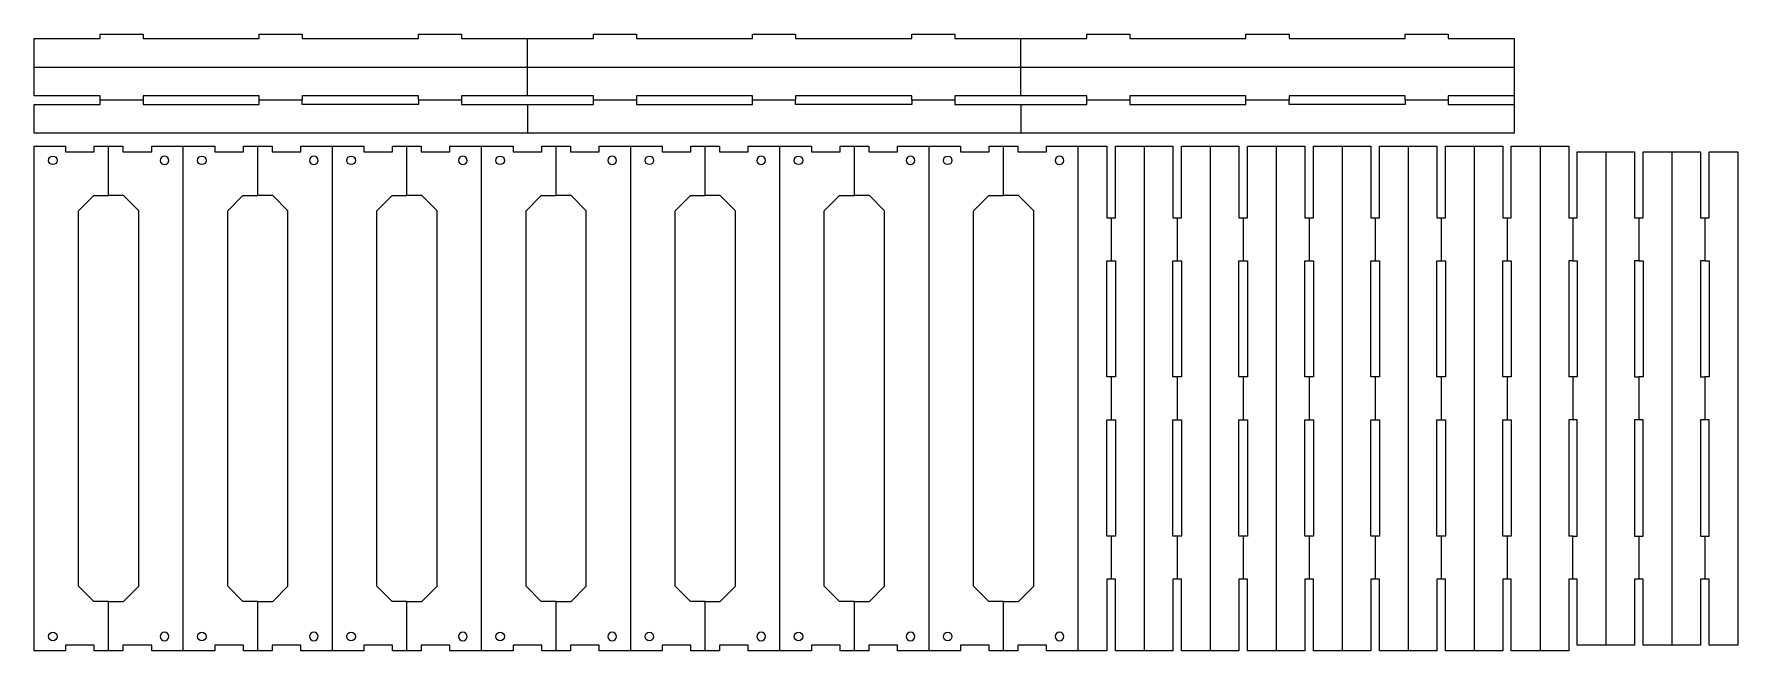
# Model space of a CAD drawing. Header units: millimetres. Extents: x -296 to 298, y -146 to 69.
import ezdxf

# ---------------------------------------------------------------- set-up
doc = ezdxf.new("R2010")
doc.units = ezdxf.units.MM
doc.header["$MEASUREMENT"] = 0
doc.layers.add('Layer 1', color=7, linetype='Continuous')

msp = doc.modelspace()

# ---------------------------------------------------------------- linework, layer by layer
at = {"layer": 'Layer 1', "lineweight": 9}
for points in [[(219.5224, 47.4999), (196.5224, 47.4999), (196.5224, 45.9999), (181.5224, 45.9999), (181.5224, 47.4999), (141.0224, 47.4999), (141.0224, 45.9999), (126.0224, 45.9999), (126.0224, 47.4999), (85.5224, 47.4999), (85.5224, 45.9999), (70.5224, 45.9999), (70.5224, 47.4999), (47.5224, 47.4999), (24.5224, 47.4999), (24.5224, 45.9999), (9.5224, 45.9999), (9.5224, 47.4999), (-30.9776, 47.4999), (-30.9776, 45.9999), (-45.9776, 45.9999), (-45.9776, 47.4999), (-86.4776, 47.4999), (-86.4776, 45.9999), (-101.4776, 45.9999), (-101.4776, 47.4999), (-124.4776, 47.4999), (-147.4776, 47.4999), (-147.4776, 45.9999), (-162.4776, 45.9999), (-162.4776, 47.4999), (-202.9776, 47.4999), (-202.9776, 45.9999), (-217.9776, 45.9999), (-217.9776, 47.4999), (-258.4776, 47.4999), (-258.4776, 45.9999), (-273.4776, 45.9999), (-273.4776, 47.4999), (-296.4776, 47.4999), (-296.4776, 57.4999), (-296.4776, 67.4999), (-273.4776, 67.4999), (-273.4776, 68.9999), (-258.4776, 68.9999), (-258.4776, 67.4999), (-217.9776, 67.4999), (-217.9776, 68.9999), (-202.9776, 68.9999), (-202.9776, 67.4999), (-162.4776, 67.4999), (-162.4776, 68.9999), (-147.4776, 68.9999), (-147.4776, 67.4999), (-124.4776, 67.4999), (-101.4776, 67.4999), (-101.4776, 68.9999), (-86.4776, 68.9999), (-86.4776, 67.4999), (-45.9776, 67.4999), (-45.9776, 68.9999), (-30.9776, 68.9999), (-30.9776, 67.4999), (9.5224, 67.4999), (9.5224, 68.9999), (24.5224, 68.9999), (24.5224, 67.4999), (47.5224, 67.4999), (70.5224, 67.4999), (70.5224, 68.9999), (85.5224, 68.9999), (85.5224, 67.4999), (126.0224, 67.4999), (126.0224, 68.9999), (141.0224, 68.9999), (141.0224, 67.4999), (181.5224, 67.4999), (181.5224, 68.9999), (196.5224, 68.9999), (196.5224, 67.4999), (219.5224, 67.4999), (219.5224, 34.4999), (47.5224, 34.4999), (-124.4776, 34.4999), (-296.4776, 34.4999), (-296.4776, 44.4999), (-273.4776, 44.4999), (-273.4776, 45.9999)], [(196.5224, 45.9999), (196.5224, 44.4999), (219.5224, 44.4999)], [(67.5224, -146.0198), (56.5224, -146.0198), (56.5224, -144.0198), (46.5224, -144.0198), (46.5224, -146.0198), (41.5224, -146.0198), (36.5224, -146.0198), (36.5224, -144.0198), (26.5224, -144.0198), (26.5224, -146.0198), (15.5224, -146.0198), (4.5224, -146.0198), (4.5224, -144.0198), (-5.4776, -144.0198), (-5.4776, -146.0198), (-10.4776, -146.0198), (-15.4776, -146.0198), (-15.4776, -144.0198), (-25.4776, -144.0198), (-25.4776, -146.0198), (-36.4776, -146.0198), (-47.4776, -146.0198), (-47.4776, -144.0198), (-57.4776, -144.0198), (-57.4776, -146.0198), (-62.4776, -146.0198), (-67.4776, -146.0198), (-67.4776, -144.0198), (-77.4776, -144.0198), (-77.4776, -146.0198), (-88.4776, -146.0198), (-99.4776, -146.0198), (-99.4776, -144.0198), (-109.4776, -144.0198), (-109.4776, -146.0198), (-114.4776, -146.0198), (-119.4776, -146.0198), (-119.4776, -144.0198), (-129.4776, -144.0198), (-129.4776, -146.0198), (-140.4776, -146.0198), (-151.4776, -146.0198), (-151.4776, -144.0198), (-161.4776, -144.0198), (-161.4776, -146.0198), (-166.4776, -146.0198), (-171.4776, -146.0198), (-171.4776, -144.0198), (-181.4776, -144.0198), (-181.4776, -146.0198), (-192.4776, -146.0198), (-203.4776, -146.0198), (-203.4776, -144.0198), (-213.4776, -144.0198), (-213.4776, -146.0198), (-218.4776, -146.0198), (-223.4776, -146.0198), (-223.4776, -144.0198), (-233.4776, -144.0198), (-233.4776, -146.0198), (-244.4776, -146.0198), (-255.4776, -146.0198), (-255.4776, -144.0198), (-265.4776, -144.0198), (-265.4776, -146.0198), (-270.4776, -146.0198), (-275.4776, -146.0198), (-275.4776, -144.0198), (-285.4776, -144.0198), (-285.4776, -146.0198), (-296.4776, -146.0198), (-296.4776, 29.9802), (-285.4776, 29.9802), (-285.4776, 27.9802), (-275.4776, 27.9802), (-275.4776, 29.9802), (-270.4776, 29.9802), (-265.4776, 29.9802), (-265.4776, 27.9802), (-255.4776, 27.9802), (-255.4776, 29.9802), (-244.4776, 29.9802), (-233.4776, 29.9802), (-233.4776, 27.9802), (-223.4776, 27.9802), (-223.4776, 29.9802), (-218.4776, 29.9802), (-213.4776, 29.9802), (-213.4776, 27.9802), (-203.4776, 27.9802), (-203.4776, 29.9802), (-192.4776, 29.9802), (-181.4776, 29.9802), (-181.4776, 27.9802), (-171.4776, 27.9802), (-171.4776, 29.9802), (-166.4776, 29.9802), (-161.4776, 29.9802), (-161.4776, 27.9802), (-151.4776, 27.9802), (-151.4776, 29.9802), (-140.4776, 29.9802), (-129.4776, 29.9802), (-129.4776, 27.9802), (-119.4776, 27.9802), (-119.4776, 29.9802), (-114.4776, 29.9802), (-109.4776, 29.9802), (-109.4776, 27.9802), (-99.4776, 27.9802), (-99.4776, 29.9802), (-88.4776, 29.9802), (-77.4776, 29.9802), (-77.4776, 27.9802), (-67.4776, 27.9802), (-67.4776, 29.9802), (-62.4776, 29.9802), (-57.4776, 29.9802), (-57.4776, 27.9802), (-47.4776, 27.9802), (-47.4776, 29.9802), (-36.4776, 29.9802), (-25.4776, 29.9802), (-25.4776, 27.9802), (-15.4776, 27.9802), (-15.4776, 29.9802), (-10.4776, 29.9802), (-5.4776, 29.9802), (-5.4776, 27.9802), (4.5224, 27.9802), (4.5224, 29.9802), (15.5224, 29.9802), (26.5224, 29.9802), (26.5224, 27.9802), (36.5224, 27.9802), (36.5224, 29.9802), (41.5224, 29.9802), (46.5224, 29.9802), (46.5224, 27.9802), (56.5224, 27.9802), (56.5224, 29.9802), (67.5224, 29.9802)], [(228.5224, 29.9802), (228.5224, -146.0198), (218.5224, -146.0198), (218.5224, -121.0198), (217.0224, -121.0198), (215.5224, -121.0198), (215.5224, -146.0198), (205.5224, -146.0198), (195.5224, -146.0198), (195.5224, -121.0198), (194.0224, -121.0198), (192.5224, -121.0198), (192.5224, -146.0198), (182.5224, -146.0198), (172.5224, -146.0198), (172.5224, -121.0198), (171.0224, -121.0198), (169.5224, -121.0198), (169.5224, -146.0198), (159.5224, -146.0198), (149.5224, -146.0198), (149.5224, -121.0198), (148.0224, -121.0198), (146.5224, -121.0198), (146.5224, -146.0198), (136.5224, -146.0198), (126.5224, -146.0198), (126.5224, -121.0198), (125.0224, -121.0198), (123.5224, -121.0198), (123.5224, -146.0198), (113.5224, -146.0198), (103.5224, -146.0198), (103.5224, -121.0198), (102.0224, -121.0198), (100.5224, -121.0198), (100.5224, -146.0198), (90.5224, -146.0198), (80.5224, -146.0198), (80.5224, -121.0198), (79.0224, -121.0198), (77.5224, -121.0198), (77.5224, -146.0198), (67.5224, -146.0198), (67.5224, 29.9802), (77.5224, 29.9802), (77.5224, 4.9802), (79.0224, 4.9802), (80.5224, 4.9802), (80.5224, 29.9802), (90.5224, 29.9802), (100.5224, 29.9802), (100.5224, 4.9802), (102.0224, 4.9802), (103.5224, 4.9802), (103.5224, 29.9802), (113.5224, 29.9802), (123.5224, 29.9802), (123.5224, 4.9802), (125.0224, 4.9802), (126.5224, 4.9802), (126.5224, 29.9802), (136.5224, 29.9802), (146.5224, 29.9802), (146.5224, 4.9802), (148.0224, 4.9802), (149.5224, 4.9802), (149.5224, 29.9802), (159.5224, 29.9802), (169.5224, 29.9802), (169.5224, 4.9802), (171.0224, 4.9802), (172.5224, 4.9802), (172.5224, 29.9802), (182.5224, 29.9802), (192.5224, 29.9802), (192.5224, 4.9802), (194.0224, 4.9802), (195.5224, 4.9802), (195.5224, 29.9802), (205.5224, 29.9802), (215.5224, 29.9802), (215.5224, 4.9802), (217.0224, 4.9802), (218.5224, 4.9802), (218.5224, 29.9802), (228.5224, 29.9802)], [(228.5224, 29.9802), (238.5224, 29.9802), (238.5224, 4.9802), (240.0224, 4.9802), (241.5224, 4.9802), (241.5224, 27.9802), (251.5224, 27.9802), (261.5224, 27.9802), (261.5224, 4.9802), (263.0224, 4.9802), (264.5224, 4.9802), (264.5224, 27.9802), (274.5224, 27.9802), (284.5224, 27.9802), (284.5224, 4.9802), (286.0224, 4.9802), (287.5224, 4.9802), (287.5224, 27.9802), (297.5224, 27.9802), (297.5224, -144.0198), (287.5224, -144.0198), (287.5224, -121.0198), (286.0224, -121.0198), (284.5224, -121.0198), (284.5224, -144.0198), (274.5224, -144.0198), (264.5224, -144.0198), (264.5224, -121.0198), (263.0224, -121.0198), (261.5224, -121.0198), (261.5224, -144.0198), (251.5224, -144.0198), (241.5224, -144.0198), (241.5224, -121.0198), (240.0224, -121.0198), (238.5224, -121.0198), (238.5224, -146.0198), (228.5224, -146.0198)], [(251.5224, 27.9802), (251.5224, -144.0198)], [(274.5224, 27.9802), (274.5224, -144.0198)]]:
    msp.add_lwpolyline(points, dxfattribs=at)
at = {"layer": 'Layer 1', "color": 240, "lineweight": 9}
for points in [[(-124.4776, 47.4999), (-124.4776, 57.4999), (-124.4776, 67.4999)], [(47.5224, 47.4999), (47.5224, 57.4999), (47.5224, 67.4999)], [(-258.4776, 45.9999), (-258.4776, 44.4999), (-217.9776, 44.4999), (-217.9776, 45.9999)], [(-162.4776, 45.9999), (-162.4776, 44.4999), (-202.9776, 44.4999), (-202.9776, 45.9999)], [(-147.4776, 45.9999), (-147.4776, 44.4999), (-124.4776, 44.4999), (-101.4776, 44.4999), (-101.4776, 45.9999)], [(-124.4776, 44.4999), (-124.4776, 34.4999)], [(-86.4776, 45.9999), (-86.4776, 44.4999), (-45.9776, 44.4999), (-45.9776, 45.9999)], [(9.5224, 45.9999), (9.5224, 44.4999), (-30.9776, 44.4999), (-30.9776, 45.9999)], [(24.5224, 45.9999), (24.5224, 44.4999), (47.5224, 44.4999), (70.5224, 44.4999), (70.5224, 45.9999)], [(47.5224, 44.4999), (47.5224, 34.4999)], [(85.5224, 45.9999), (85.5224, 44.4999), (126.0224, 44.4999), (126.0224, 45.9999)], [(181.5224, 45.9999), (181.5224, 44.4999), (141.0224, 44.4999), (141.0224, 45.9999)], [(-270.4776, -146.0198), (-270.4776, -128.7398), (-275.6847, -128.7398), (-280.9776, -123.4469), (-280.9776, 7.4073), (-275.6847, 12.7002), (-270.4776, 12.7002), (-270.4776, 29.9802)], [(-244.4776, -146.0198), (-244.4776, 29.9802)], [(-218.4776, -146.0198), (-218.4776, -128.7398), (-223.6847, -128.7398), (-228.9776, -123.4469), (-228.9776, 7.4073), (-223.6847, 12.7002), (-218.4776, 12.7002), (-218.4776, 29.9802)], [(-192.4776, -146.0198), (-192.4776, 29.9802)], [(-166.4776, -146.0198), (-166.4776, -128.7398), (-171.6847, -128.7398), (-176.9776, -123.4469), (-176.9776, 7.4073), (-171.6847, 12.7002), (-166.4776, 12.7002), (-166.4776, 29.9802)], [(-140.4776, -146.0198), (-140.4776, 29.9802)], [(-114.4776, -146.0198), (-114.4776, -128.7398), (-119.6847, -128.7398), (-124.9776, -123.4469), (-124.9776, 7.4073), (-119.6847, 12.7002), (-114.4776, 12.7002), (-114.4776, 29.9802)], [(-88.4776, -146.0198), (-88.4776, 29.9802)], [(-62.4776, -146.0198), (-62.4776, -128.7398), (-67.6847, -128.7398), (-72.9776, -123.4469), (-72.9776, 7.4073), (-67.6847, 12.7002), (-62.4776, 12.7002), (-62.4776, 29.9802)], [(-36.4776, -146.0198), (-36.4776, 29.9802)], [(-10.4776, -146.0198), (-10.4776, -128.7398), (-15.6847, -128.7398), (-20.9776, -123.4469), (-20.9776, 7.4073), (-15.6847, 12.7002), (-10.4776, 12.7002), (-10.4776, 29.9802)], [(15.5224, -146.0198), (15.5224, 29.9802)], [(41.5224, -146.0198), (41.5224, -128.7398), (36.3153, -128.7398), (31.0224, -123.4469), (31.0224, 7.4073), (36.3153, 12.7002), (41.5224, 12.7002), (41.5224, 29.9802)], [(-270.4776, -128.7398), (-265.2705, -128.7398), (-259.9776, -123.4469), (-259.9776, 7.4073), (-265.2705, 12.7002), (-270.4776, 12.7002)], [(-218.4776, -128.7398), (-213.2705, -128.7398), (-207.9776, -123.4469), (-207.9776, 7.4073), (-213.2705, 12.7002), (-218.4776, 12.7002)], [(-166.4776, -128.7398), (-161.2705, -128.7398), (-155.9776, -123.4469), (-155.9776, 7.4073), (-161.2705, 12.7002), (-166.4776, 12.7002)], [(-114.4776, -128.7398), (-109.2705, -128.7398), (-103.9776, -123.4469), (-103.9776, 7.4073), (-109.2705, 12.7002), (-114.4776, 12.7002)], [(-62.4776, -128.7398), (-57.2705, -128.7398), (-51.9776, -123.4469), (-51.9776, 7.4073), (-57.2705, 12.7002), (-62.4776, 12.7002)], [(-10.4776, -128.7398), (-5.2705, -128.7398), (0.0224, -123.4469), (0.0224, 7.4073), (-5.2705, 12.7002), (-10.4776, 12.7002)], [(41.5224, -128.7398), (46.7295, -128.7398), (52.0224, -123.4469), (52.0224, 7.4073), (46.7295, 12.7002), (41.5224, 12.7002)], [(240.0224, 4.9802), (240.0224, -10.0198)], [(263.0224, 4.9802), (263.0224, -10.0198), (261.5224, -10.0198), (261.5224, -50.5198), (263.0224, -50.5198), (263.0224, -65.5198), (261.5224, -65.5198), (261.5224, -106.0198), (263.0224, -106.0198), (263.0224, -121.0198)], [(286.0224, 4.9802), (286.0224, -10.0198), (284.5224, -10.0198), (284.5224, -50.5198), (286.0224, -50.5198), (286.0224, -65.5198), (284.5224, -65.5198), (284.5224, -106.0198), (286.0224, -106.0198), (286.0224, -121.0198)], [(80.5224, -50.5198), (79.0224, -50.5198), (77.5224, -50.5198), (77.5224, -10.0198), (79.0224, -10.0198), (80.5224, -10.0198), (80.5224, -50.5198)], [(103.5224, -50.5198), (102.0224, -50.5198), (100.5224, -50.5198), (100.5224, -10.0198), (102.0224, -10.0198), (103.5224, -10.0198), (103.5224, -50.5198)], [(126.5224, -50.5198), (125.0224, -50.5198), (123.5224, -50.5198), (123.5224, -10.0198), (125.0224, -10.0198), (126.5224, -10.0198), (126.5224, -50.5198)], [(149.5224, -50.5198), (148.0224, -50.5198), (146.5224, -50.5198), (146.5224, -10.0198), (148.0224, -10.0198), (149.5224, -10.0198), (149.5224, -50.5198)], [(172.5224, -50.5198), (171.0224, -50.5198), (169.5224, -50.5198), (169.5224, -10.0198), (171.0224, -10.0198), (172.5224, -10.0198), (172.5224, -50.5198)], [(195.5224, -50.5198), (194.0224, -50.5198), (192.5224, -50.5198), (192.5224, -10.0198), (194.0224, -10.0198), (195.5224, -10.0198), (195.5224, -50.5198)], [(218.5224, -50.5198), (217.0224, -50.5198), (215.5224, -50.5198), (215.5224, -10.0198), (217.0224, -10.0198), (218.5224, -10.0198), (218.5224, -50.5198)], [(238.5224, -10.0198), (238.5224, -50.5198)], [(240.0224, -10.0198), (238.5224, -10.0198)], [(240.0224, -10.0198), (241.5224, -10.0198), (241.5224, -50.5198), (240.0224, -50.5198)], [(263.0224, -10.0198), (264.5224, -10.0198), (264.5224, -50.5198), (263.0224, -50.5198)], [(286.0224, -10.0198), (287.5224, -10.0198), (287.5224, -50.5198), (286.0224, -50.5198)], [(240.0224, -50.5198), (238.5224, -50.5198)], [(240.0224, -50.5198), (240.0224, -65.5198)], [(80.5224, -65.5198), (80.5224, -106.0198), (79.0224, -106.0198), (77.5224, -106.0198), (77.5224, -65.5198), (79.0224, -65.5198), (80.5224, -65.5198)], [(103.5224, -65.5198), (103.5224, -106.0198), (102.0224, -106.0198), (100.5224, -106.0198), (100.5224, -65.5198), (102.0224, -65.5198), (103.5224, -65.5198)], [(126.5224, -65.5198), (126.5224, -106.0198), (125.0224, -106.0198), (123.5224, -106.0198), (123.5224, -65.5198), (125.0224, -65.5198), (126.5224, -65.5198)], [(149.5224, -65.5198), (149.5224, -106.0198), (148.0224, -106.0198), (146.5224, -106.0198), (146.5224, -65.5198), (148.0224, -65.5198), (149.5224, -65.5198)], [(172.5224, -65.5198), (172.5224, -106.0198), (171.0224, -106.0198), (169.5224, -106.0198), (169.5224, -65.5198), (171.0224, -65.5198), (172.5224, -65.5198)], [(195.5224, -65.5198), (195.5224, -106.0198), (194.0224, -106.0198), (192.5224, -106.0198), (192.5224, -65.5198), (194.0224, -65.5198), (195.5224, -65.5198)], [(218.5224, -65.5198), (218.5224, -106.0198), (217.0224, -106.0198), (215.5224, -106.0198), (215.5224, -65.5198), (217.0224, -65.5198), (218.5224, -65.5198)], [(238.5224, -65.5198), (238.5224, -106.0198)], [(240.0224, -65.5198), (238.5224, -65.5198)], [(240.0224, -106.0198), (241.5224, -106.0198), (241.5224, -65.5198), (240.0224, -65.5198)], [(263.0224, -106.0198), (264.5224, -106.0198), (264.5224, -65.5198), (263.0224, -65.5198)], [(286.0224, -106.0198), (287.5224, -106.0198), (287.5224, -65.5198), (286.0224, -65.5198)], [(240.0224, -106.0198), (238.5224, -106.0198)], [(240.0224, -121.0198), (240.0224, -106.0198)]]:
    msp.add_lwpolyline(points, dxfattribs=at)
at = {"layer": 'Layer 1', "color": 250, "lineweight": 18}
msp.add_lwpolyline([(-296.4776, 57.4999), (219.5224, 57.4999)], dxfattribs=at)
at = {"layer": 'Layer 1', "color": 240, "lineweight": 18}
for points in [[(90.5224, 29.9802), (90.5224, -146.0198)], [(113.5224, 29.9802), (113.5224, -146.0198)], [(136.5224, 29.9802), (136.5224, -146.0198)], [(159.5224, 29.9802), (159.5224, -146.0198)], [(182.5224, 29.9802), (182.5224, -146.0198)], [(205.5224, 29.9802), (205.5224, -146.0198)], [(79.0224, 4.9802), (79.0224, -10.0198)], [(102.0224, 4.9802), (102.0224, -10.0198)], [(125.0224, 4.9802), (125.0224, -10.0198)], [(148.0224, 4.9802), (148.0224, -10.0198)], [(171.0224, 4.9802), (171.0224, -10.0198)], [(194.0224, 4.9802), (194.0224, -10.0198)], [(217.0224, 4.9802), (217.0224, -10.0198)], [(79.0224, -50.5198), (79.0224, -65.5198)], [(102.0224, -50.5198), (102.0224, -65.5198)], [(125.0224, -50.5198), (125.0224, -65.5198)], [(148.0224, -50.5198), (148.0224, -65.5198)], [(171.0224, -50.5198), (171.0224, -65.5198)], [(194.0224, -50.5198), (194.0224, -65.5198)], [(217.0224, -50.5198), (217.0224, -65.5198)], [(79.0224, -106.0198), (79.0224, -121.0198)], [(102.0224, -106.0198), (102.0224, -121.0198)], [(125.0224, -106.0198), (125.0224, -121.0198)], [(148.0224, -106.0198), (148.0224, -121.0198)], [(171.0224, -106.0198), (171.0224, -121.0198)], [(194.0224, -106.0198), (194.0224, -121.0198)], [(217.0224, -106.0198), (217.0224, -121.0198)]]:
    msp.add_lwpolyline(points, dxfattribs=at)
at = {"layer": 'Layer 1', "color": 240, "lineweight": 9}
for points in [[(-289.9776, 26.4802), (-290.8061, 26.4802), (-291.4776, 25.8086), (-291.4776, 24.9802), (-291.4776, 24.1518), (-290.8061, 23.4802), (-289.9776, 23.4802), (-289.1492, 23.4802), (-288.4776, 24.1518), (-288.4776, 24.9802), (-288.4776, 25.8086), (-289.1492, 26.4802), (-289.9776, 26.4802)], [(-250.9776, 26.4802), (-250.1491, 26.4802), (-249.4776, 25.8086), (-249.4776, 24.9802), (-249.4776, 24.1518), (-250.1491, 23.4802), (-250.9776, 23.4802), (-251.806, 23.4802), (-252.4776, 24.1518), (-252.4776, 24.9802), (-252.4776, 25.8086), (-251.806, 26.4802), (-250.9776, 26.4802)], [(-237.9776, 26.4802), (-238.8061, 26.4802), (-239.4776, 25.8086), (-239.4776, 24.9802), (-239.4776, 24.1518), (-238.8061, 23.4802), (-237.9776, 23.4802), (-237.1492, 23.4802), (-236.4776, 24.1518), (-236.4776, 24.9802), (-236.4776, 25.8086), (-237.1492, 26.4802), (-237.9776, 26.4802)], [(-198.9776, 26.4802), (-198.1491, 26.4802), (-197.4776, 25.8086), (-197.4776, 24.9802), (-197.4776, 24.1518), (-198.1491, 23.4802), (-198.9776, 23.4802), (-199.806, 23.4802), (-200.4776, 24.1518), (-200.4776, 24.9802), (-200.4776, 25.8086), (-199.806, 26.4802), (-198.9776, 26.4802)], [(-185.9776, 26.4802), (-186.8061, 26.4802), (-187.4776, 25.8086), (-187.4776, 24.9802), (-187.4776, 24.1518), (-186.8061, 23.4802), (-185.9776, 23.4802), (-185.1492, 23.4802), (-184.4776, 24.1518), (-184.4776, 24.9802), (-184.4776, 25.8086), (-185.1492, 26.4802), (-185.9776, 26.4802)], [(-146.9776, 26.4802), (-146.1491, 26.4802), (-145.4776, 25.8086), (-145.4776, 24.9802), (-145.4776, 24.1518), (-146.1491, 23.4802), (-146.9776, 23.4802), (-147.806, 23.4802), (-148.4776, 24.1518), (-148.4776, 24.9802), (-148.4776, 25.8086), (-147.806, 26.4802), (-146.9776, 26.4802)], [(-133.9776, 26.4802), (-134.8061, 26.4802), (-135.4776, 25.8086), (-135.4776, 24.9802), (-135.4776, 24.1518), (-134.8061, 23.4802), (-133.9776, 23.4802), (-133.1492, 23.4802), (-132.4776, 24.1518), (-132.4776, 24.9802), (-132.4776, 25.8086), (-133.1492, 26.4802), (-133.9776, 26.4802)], [(-94.9776, 26.4802), (-94.1491, 26.4802), (-93.4776, 25.8086), (-93.4776, 24.9802), (-93.4776, 24.1518), (-94.1491, 23.4802), (-94.9776, 23.4802), (-95.806, 23.4802), (-96.4776, 24.1518), (-96.4776, 24.9802), (-96.4776, 25.8086), (-95.806, 26.4802), (-94.9776, 26.4802)], [(-81.9776, 26.4802), (-82.8061, 26.4802), (-83.4776, 25.8086), (-83.4776, 24.9802), (-83.4776, 24.1518), (-82.8061, 23.4802), (-81.9776, 23.4802), (-81.1492, 23.4802), (-80.4776, 24.1518), (-80.4776, 24.9802), (-80.4776, 25.8086), (-81.1492, 26.4802), (-81.9776, 26.4802)], [(-42.9776, 26.4802), (-42.1491, 26.4802), (-41.4776, 25.8086), (-41.4776, 24.9802), (-41.4776, 24.1518), (-42.1491, 23.4802), (-42.9776, 23.4802), (-43.806, 23.4802), (-44.4776, 24.1518), (-44.4776, 24.9802), (-44.4776, 25.8086), (-43.806, 26.4802), (-42.9776, 26.4802)], [(-29.9776, 26.4802), (-30.8061, 26.4802), (-31.4776, 25.8086), (-31.4776, 24.9802), (-31.4776, 24.1518), (-30.8061, 23.4802), (-29.9776, 23.4802), (-29.1492, 23.4802), (-28.4776, 24.1518), (-28.4776, 24.9802), (-28.4776, 25.8086), (-29.1492, 26.4802), (-29.9776, 26.4802)], [(9.0224, 26.4802), (9.8509, 26.4802), (10.5224, 25.8086), (10.5224, 24.9802), (10.5224, 24.1518), (9.8509, 23.4802), (9.0224, 23.4802), (8.194, 23.4802), (7.5224, 24.1518), (7.5224, 24.9802), (7.5224, 25.8086), (8.194, 26.4802), (9.0224, 26.4802)], [(22.0224, 26.4802), (21.1939, 26.4802), (20.5224, 25.8086), (20.5224, 24.9802), (20.5224, 24.1518), (21.1939, 23.4802), (22.0224, 23.4802), (22.8508, 23.4802), (23.5224, 24.1518), (23.5224, 24.9802), (23.5224, 25.8086), (22.8508, 26.4802), (22.0224, 26.4802)], [(61.0224, 26.4802), (61.8509, 26.4802), (62.5224, 25.8086), (62.5224, 24.9802), (62.5224, 24.1518), (61.8509, 23.4802), (61.0224, 23.4802), (60.194, 23.4802), (59.5224, 24.1518), (59.5224, 24.9802), (59.5224, 25.8086), (60.194, 26.4802), (61.0224, 26.4802)], [(-289.9776, -139.5198), (-290.8061, -139.5198), (-291.4776, -140.1914), (-291.4776, -141.0198), (-291.4776, -141.8482), (-290.8061, -142.5198), (-289.9776, -142.5198), (-289.1492, -142.5198), (-288.4776, -141.8482), (-288.4776, -141.0198), (-288.4776, -140.1914), (-289.1492, -139.5198), (-289.9776, -139.5198)], [(-250.9776, -139.5198), (-250.1491, -139.5198), (-249.4776, -140.1914), (-249.4776, -141.0198), (-249.4776, -141.8482), (-250.1491, -142.5198), (-250.9776, -142.5198), (-251.806, -142.5198), (-252.4776, -141.8482), (-252.4776, -141.0198), (-252.4776, -140.1914), (-251.806, -139.5198), (-250.9776, -139.5198)], [(-237.9776, -139.5198), (-238.8061, -139.5198), (-239.4776, -140.1914), (-239.4776, -141.0198), (-239.4776, -141.8482), (-238.8061, -142.5198), (-237.9776, -142.5198), (-237.1492, -142.5198), (-236.4776, -141.8482), (-236.4776, -141.0198), (-236.4776, -140.1914), (-237.1492, -139.5198), (-237.9776, -139.5198)], [(-198.9776, -139.5198), (-198.1491, -139.5198), (-197.4776, -140.1914), (-197.4776, -141.0198), (-197.4776, -141.8482), (-198.1491, -142.5198), (-198.9776, -142.5198), (-199.806, -142.5198), (-200.4776, -141.8482), (-200.4776, -141.0198), (-200.4776, -140.1914), (-199.806, -139.5198), (-198.9776, -139.5198)], [(-185.9776, -139.5198), (-186.8061, -139.5198), (-187.4776, -140.1914), (-187.4776, -141.0198), (-187.4776, -141.8482), (-186.8061, -142.5198), (-185.9776, -142.5198), (-185.1492, -142.5198), (-184.4776, -141.8482), (-184.4776, -141.0198), (-184.4776, -140.1914), (-185.1492, -139.5198), (-185.9776, -139.5198)], [(-146.9776, -139.5198), (-146.1491, -139.5198), (-145.4776, -140.1914), (-145.4776, -141.0198), (-145.4776, -141.8482), (-146.1491, -142.5198), (-146.9776, -142.5198), (-147.806, -142.5198), (-148.4776, -141.8482), (-148.4776, -141.0198), (-148.4776, -140.1914), (-147.806, -139.5198), (-146.9776, -139.5198)], [(-133.9776, -139.5198), (-134.8061, -139.5198), (-135.4776, -140.1914), (-135.4776, -141.0198), (-135.4776, -141.8482), (-134.8061, -142.5198), (-133.9776, -142.5198), (-133.1492, -142.5198), (-132.4776, -141.8482), (-132.4776, -141.0198), (-132.4776, -140.1914), (-133.1492, -139.5198), (-133.9776, -139.5198)], [(-94.9776, -139.5198), (-94.1491, -139.5198), (-93.4776, -140.1914), (-93.4776, -141.0198), (-93.4776, -141.8482), (-94.1491, -142.5198), (-94.9776, -142.5198), (-95.806, -142.5198), (-96.4776, -141.8482), (-96.4776, -141.0198), (-96.4776, -140.1914), (-95.806, -139.5198), (-94.9776, -139.5198)], [(-81.9776, -139.5198), (-82.8061, -139.5198), (-83.4776, -140.1914), (-83.4776, -141.0198), (-83.4776, -141.8482), (-82.8061, -142.5198), (-81.9776, -142.5198), (-81.1492, -142.5198), (-80.4776, -141.8482), (-80.4776, -141.0198), (-80.4776, -140.1914), (-81.1492, -139.5198), (-81.9776, -139.5198)], [(-42.9776, -139.5198), (-42.1491, -139.5198), (-41.4776, -140.1914), (-41.4776, -141.0198), (-41.4776, -141.8482), (-42.1491, -142.5198), (-42.9776, -142.5198), (-43.806, -142.5198), (-44.4776, -141.8482), (-44.4776, -141.0198), (-44.4776, -140.1914), (-43.806, -139.5198), (-42.9776, -139.5198)], [(-29.9776, -139.5198), (-30.8061, -139.5198), (-31.4776, -140.1914), (-31.4776, -141.0198), (-31.4776, -141.8482), (-30.8061, -142.5198), (-29.9776, -142.5198), (-29.1492, -142.5198), (-28.4776, -141.8482), (-28.4776, -141.0198), (-28.4776, -140.1914), (-29.1492, -139.5198), (-29.9776, -139.5198)], [(9.0224, -139.5198), (9.8509, -139.5198), (10.5224, -140.1914), (10.5224, -141.0198), (10.5224, -141.8482), (9.8509, -142.5198), (9.0224, -142.5198), (8.194, -142.5198), (7.5224, -141.8482), (7.5224, -141.0198), (7.5224, -140.1914), (8.194, -139.5198), (9.0224, -139.5198)], [(22.0224, -139.5198), (21.1939, -139.5198), (20.5224, -140.1914), (20.5224, -141.0198), (20.5224, -141.8482), (21.1939, -142.5198), (22.0224, -142.5198), (22.8508, -142.5198), (23.5224, -141.8482), (23.5224, -141.0198), (23.5224, -140.1914), (22.8508, -139.5198), (22.0224, -139.5198)], [(61.0224, -139.5198), (61.8509, -139.5198), (62.5224, -140.1914), (62.5224, -141.0198), (62.5224, -141.8482), (61.8509, -142.5198), (61.0224, -142.5198), (60.194, -142.5198), (59.5224, -141.8482), (59.5224, -141.0198), (59.5224, -140.1914), (60.194, -139.5198), (61.0224, -139.5198)]]:
    msp.add_open_spline(points, degree=3, knots=[0, 0, 0, 0, 1, 1, 1, 2, 2, 2, 3, 3, 3, 4, 4, 4, 4], dxfattribs=at)

doc.saveas('drawing.dxf')
